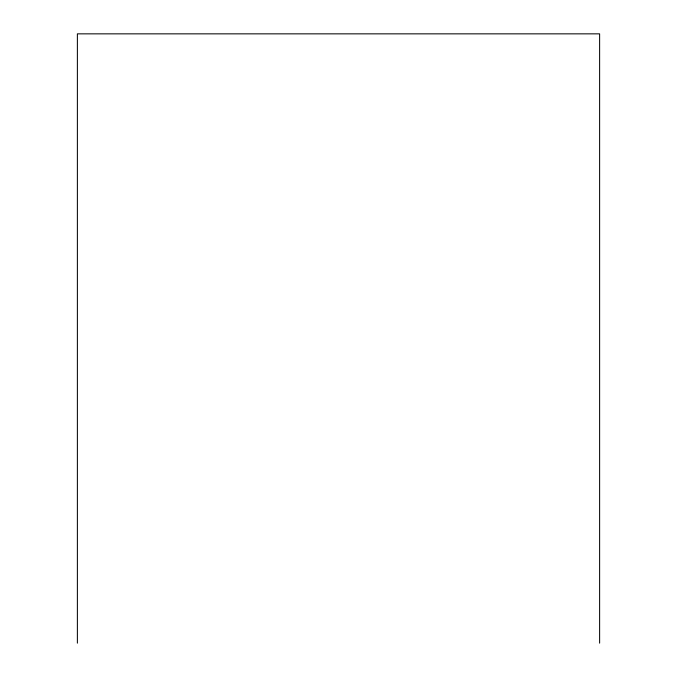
<?xml version="1.0" encoding="UTF-8"?>
<svg xmlns="http://www.w3.org/2000/svg" width="677" height="677" viewBox="0 0 677 677"><rect width="100%" height="100%" fill="white"/><g stroke="black" fill="none" stroke-linecap="round" stroke-linejoin="round"><path stroke-width="1.02" d="M599.619 643.15L599.619 33.85L77.381 33.85L77.381 643.15"/></g></svg>
